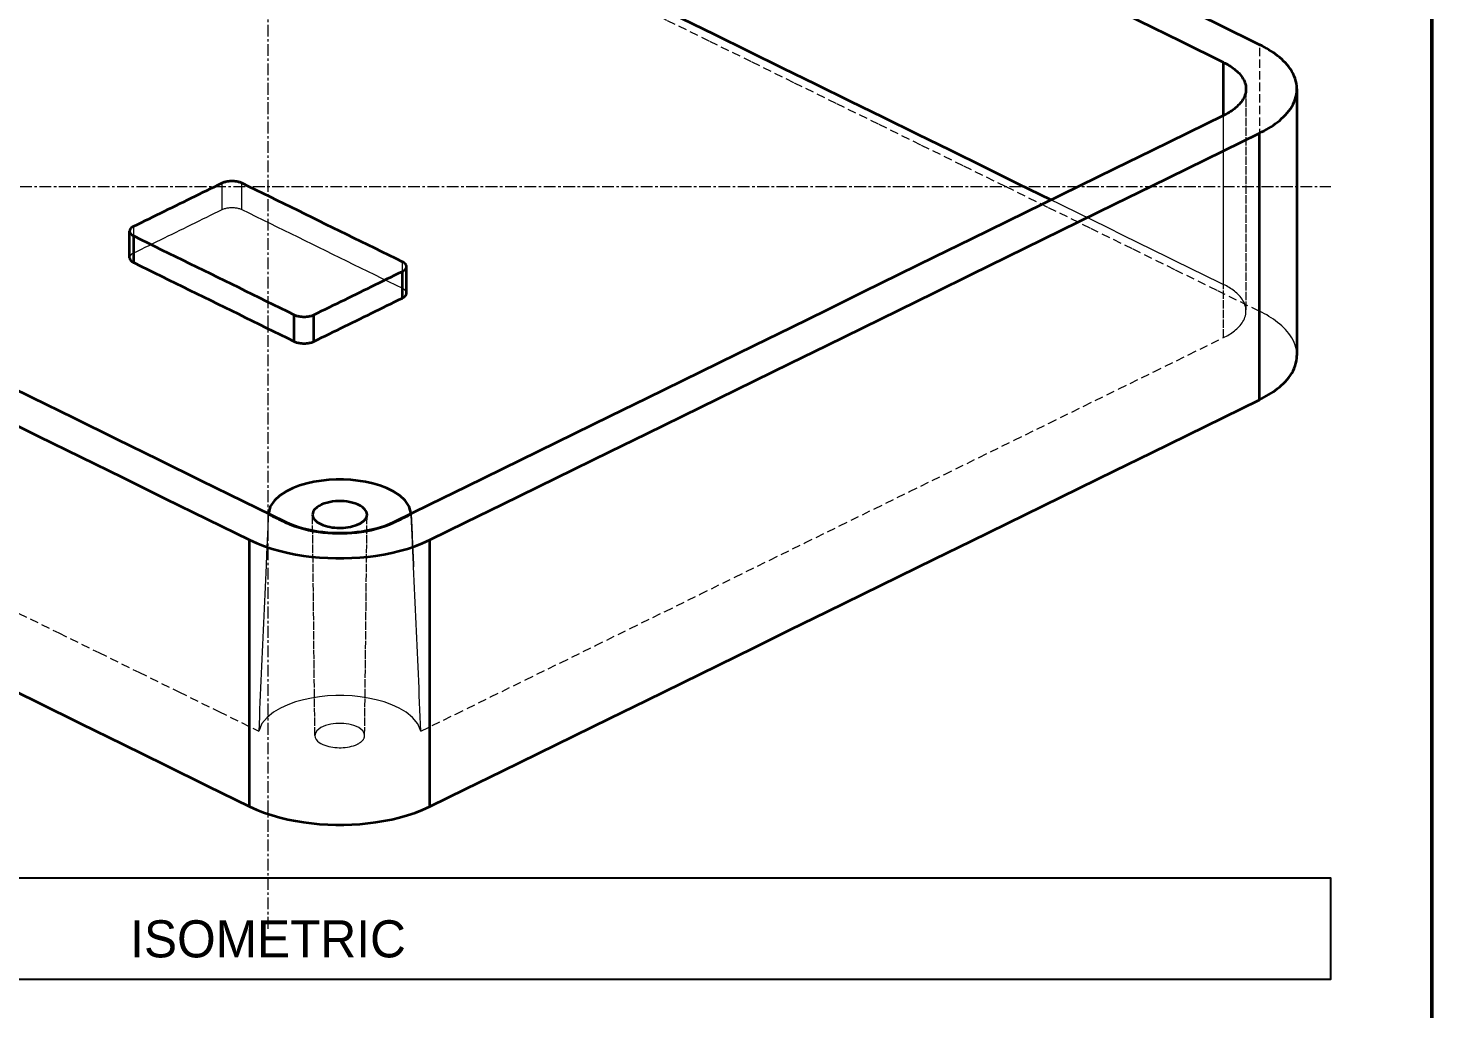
# Model space of a CAD drawing. Header units: millimetres. Extents: x 10 to 410, y 10 to 287.
# Drawn here: x 326.8 to 410, y 89.2 to 147.4 of the extents above; entities that cross this region are included whole.
import ezdxf
from ezdxf.enums import TextEntityAlignment as Align

# ---------------------------------------------------------------- set-up
doc = ezdxf.new("R2010")
doc.units = ezdxf.units.MM
doc.linetypes.add('CENTER', pattern=[1.15, 0.7, -0.15, 0.15, -0.15])
doc.linetypes.add('DASHED', pattern=[0.75, 0.5, -0.25])
for name, color, linetype, lineweight in [('BORDER', 7, 'CONTINUOUS', 50), ('CENTER', 4, 'CENTER', 13), ('HIDDEN', 8, 'DASHED', 18), ('TITLE_BLOCK', 7, 'CONTINUOUS', 25), ('VISIBLE', 7, 'CONTINUOUS', 35)]:
    doc.layers.add(name, color=color, linetype=linetype, lineweight=lineweight)

msp = doc.modelspace()

# ---------------------------------------------------------------- linework, layer by layer
at = {"layer": 'BORDER'}
msp.add_lwpolyline([(10, 10), (410, 10), (410, 287), (10, 287)], close=True, dxfattribs=at)
at = {"layer": 'CENTER'}
for p, q in [((341, 94), (341, 178)), ((278, 138), (404, 138))]:
    msp.add_line(p, q, dxfattribs=at)
at = {"layer": 'HIDDEN'}
for points in [[(342.092, 158.947), (344.601, 157.715), (347.109, 156.483), (349.618, 155.251), (352.126, 154.019), (354.635, 152.787), (357.143, 151.555), (359.652, 150.323), (362.161, 149.091), (364.669, 147.859), (367.178, 146.627), (369.686, 145.395), (372.195, 144.163), (374.703, 142.931), (377.212, 141.699), (379.72, 140.467), (382.229, 139.235), (384.737, 138.003), (387.246, 136.771), (389.754, 135.539), (392.263, 134.307), (394.771, 133.075), (397.28, 131.843), (399.788, 130.611)], [(399.788, 130.611), (399.788, 131.298), (399.788, 131.985), (399.788, 132.672), (399.788, 133.359), (399.788, 134.046), (399.788, 134.734), (399.788, 135.421), (399.788, 136.108), (399.788, 136.795), (399.788, 137.482), (399.788, 138.169), (399.788, 138.857), (399.788, 139.544), (399.788, 140.231), (399.788, 140.918), (399.788, 141.605), (399.788, 142.292), (399.788, 142.98), (399.788, 143.667), (399.788, 144.354), (399.788, 145.041), (399.788, 145.728), (399.788, 146.416)], [(398.977, 143.794), (398.977, 143.221), (398.977, 142.649), (398.977, 142.076), (398.977, 141.503), (398.977, 140.931), (398.977, 140.358), (398.977, 139.785), (398.977, 139.213), (398.977, 138.64), (398.977, 138.067), (398.977, 137.495), (398.977, 136.922), (398.977, 136.35), (398.977, 135.777), (398.977, 135.204), (398.977, 134.632), (398.977, 134.059), (398.977, 133.486), (398.977, 132.914), (398.977, 132.341), (398.977, 131.768), (398.977, 131.196), (398.977, 130.623)], [(397.647, 129.049), (397.647, 129.621), (397.647, 130.194), (397.647, 130.767), (397.647, 131.339), (397.647, 131.912), (397.647, 132.485), (397.647, 133.057), (397.647, 133.63), (397.647, 134.203), (397.647, 134.775), (397.647, 135.348), (397.647, 135.921), (397.647, 136.493), (397.647, 137.066), (397.647, 137.638), (397.647, 138.211), (397.647, 138.784), (397.647, 139.356), (397.647, 139.929), (397.647, 140.502), (397.647, 141.074), (397.647, 141.647), (397.647, 142.22)], [(397.65, 132.196), (397.65, 132.632), (397.65, 133.068), (397.65, 133.504), (397.65, 133.939), (397.65, 134.375), (397.65, 134.811), (397.65, 135.247), (397.65, 135.683), (397.65, 136.119), (397.65, 136.555), (397.65, 136.991), (397.65, 137.426), (397.65, 137.862), (397.65, 138.298), (397.65, 138.734), (397.65, 139.17), (397.65, 139.606), (397.65, 140.042), (397.65, 140.477), (397.65, 140.913), (397.65, 141.349), (397.65, 141.785), (397.65, 142.221)], [(338.278, 136.64), (338.278, 136.709), (338.278, 136.777), (338.278, 136.846), (338.278, 136.915), (338.278, 136.984), (338.278, 137.052), (338.278, 137.121), (338.278, 137.19), (338.278, 137.258), (338.278, 137.327), (338.278, 137.396), (338.278, 137.465), (338.278, 137.533), (338.278, 137.602), (338.278, 137.671), (338.278, 137.739), (338.278, 137.808), (338.278, 137.877), (338.278, 137.946), (338.278, 138.014), (338.278, 138.083), (338.278, 138.152), (338.278, 138.221)], [(339.453, 136.64), (339.453, 136.708), (339.453, 136.777), (339.453, 136.846), (339.453, 136.915), (339.453, 136.983), (339.453, 137.052), (339.453, 137.121), (339.453, 137.19), (339.453, 137.258), (339.453, 137.327), (339.453, 137.396), (339.453, 137.464), (339.453, 137.533), (339.453, 137.602), (339.453, 137.671), (339.453, 137.739), (339.453, 137.808), (339.453, 137.877), (339.453, 137.945), (339.453, 138.014), (339.453, 138.083), (339.453, 138.152), (339.453, 138.22)], [(333.038, 134.071), (333.266, 134.183), (333.494, 134.294), (333.721, 134.406), (333.949, 134.518), (334.177, 134.629), (334.405, 134.741), (334.633, 134.853), (334.86, 134.964), (335.088, 135.076), (335.316, 135.188), (335.544, 135.3), (335.772, 135.411), (335.999, 135.523), (336.227, 135.635), (336.455, 135.746), (336.683, 135.858), (336.911, 135.97), (337.139, 136.081), (337.366, 136.193), (337.594, 136.305), (337.822, 136.417), (338.05, 136.528), (338.278, 136.64)], [(338.278, 136.64), (338.325, 136.662), (338.374, 136.681), (338.424, 136.697), (338.475, 136.712), (338.526, 136.724), (338.578, 136.734), (338.63, 136.743), (338.682, 136.749), (338.734, 136.754), (338.787, 136.758), (338.839, 136.759), (338.892, 136.759), (338.944, 136.758), (338.997, 136.754), (339.049, 136.749), (339.101, 136.743), (339.153, 136.734), (339.205, 136.724), (339.256, 136.712), (339.307, 136.697), (339.356, 136.681), (339.405, 136.662), (339.453, 136.64)], [(339.453, 136.64), (339.867, 136.437), (340.28, 136.234), (340.694, 136.031), (341.107, 135.828), (341.521, 135.625), (341.934, 135.421), (342.347, 135.218), (342.761, 135.015), (343.174, 134.812), (343.588, 134.609), (344.001, 134.406), (344.415, 134.203), (344.828, 134), (345.242, 133.797), (345.655, 133.594), (346.068, 133.391), (346.482, 133.188), (346.895, 132.985), (347.309, 132.782), (347.722, 132.579), (348.136, 132.376), (348.549, 132.173), (348.962, 131.97)], [(387.436, 137.212), (387.88, 136.994), (388.324, 136.776), (388.768, 136.558), (389.212, 136.34), (389.656, 136.122), (390.1, 135.904), (390.544, 135.686), (390.988, 135.468), (391.433, 135.25), (391.877, 135.031), (392.321, 134.813), (392.765, 134.595), (393.209, 134.377), (393.653, 134.159), (394.097, 133.941), (394.541, 133.723), (394.985, 133.505), (395.429, 133.287), (395.873, 133.068), (396.318, 132.85), (396.762, 132.632), (397.206, 132.414), (397.65, 132.196)], [(333.038, 134.071), (333.038, 134.14), (333.038, 134.208), (333.038, 134.277), (333.038, 134.346), (333.038, 134.414), (333.038, 134.483), (333.038, 134.552), (333.038, 134.621), (333.038, 134.689), (333.038, 134.758), (333.038, 134.827), (333.038, 134.895), (333.038, 134.964), (333.038, 135.033), (333.038, 135.102), (333.038, 135.17), (333.038, 135.239), (333.038, 135.308), (333.038, 135.376), (333.038, 135.445), (333.038, 135.514), (333.038, 135.583), (333.038, 135.651)], [(333.038, 134.071), (333.023, 134.063), (333.007, 134.055), (332.992, 134.046), (332.977, 134.038), (332.963, 134.028), (332.948, 134.019), (332.934, 134.009), (332.921, 133.998), (332.907, 133.987), (332.894, 133.976), (332.882, 133.964), (332.87, 133.952), (332.858, 133.939), (332.847, 133.925), (332.837, 133.911), (332.828, 133.897), (332.819, 133.882), (332.812, 133.866), (332.806, 133.85), (332.801, 133.833), (332.797, 133.817), (332.795, 133.799), (332.794, 133.782)], [(348.962, 131.97), (348.962, 132.038), (348.962, 132.107), (348.962, 132.176), (348.962, 132.244), (348.962, 132.313), (348.962, 132.382), (348.962, 132.451), (348.962, 132.519), (348.962, 132.588), (348.962, 132.657), (348.962, 132.725), (348.962, 132.794), (348.962, 132.863), (348.962, 132.932), (348.962, 133), (348.962, 133.069), (348.962, 133.138), (348.962, 133.206), (348.962, 133.275), (348.962, 133.344), (348.962, 133.413), (348.962, 133.481), (348.962, 133.55)], [(285.948, 132.483), (288.318, 131.319), (290.687, 130.155), (293.057, 128.991), (295.426, 127.827), (297.796, 126.664), (300.165, 125.5), (302.535, 124.336), (304.905, 123.172), (307.274, 122.009), (309.644, 120.845), (312.013, 119.681), (314.383, 118.517), (316.753, 117.354), (319.122, 116.19), (321.492, 115.026), (323.861, 113.862), (326.231, 112.698), (328.601, 111.535), (330.97, 110.371), (333.34, 109.207), (335.709, 108.043), (338.079, 106.88), (340.448, 105.716)], [(349.206, 131.681), (349.205, 131.698), (349.203, 131.716), (349.199, 131.732), (349.194, 131.749), (349.188, 131.765), (349.181, 131.781), (349.172, 131.796), (349.163, 131.81), (349.153, 131.824), (349.142, 131.838), (349.131, 131.851), (349.119, 131.863), (349.106, 131.875), (349.093, 131.886), (349.08, 131.897), (349.066, 131.908), (349.052, 131.918), (349.038, 131.927), (349.023, 131.936), (349.008, 131.945), (348.993, 131.954), (348.978, 131.962), (348.962, 131.97)], [(398.977, 130.623), (398.973, 130.717), (398.961, 130.81), (398.941, 130.902), (398.914, 130.993), (398.88, 131.08), (398.84, 131.166), (398.794, 131.248), (398.744, 131.327), (398.689, 131.404), (398.63, 131.477), (398.567, 131.547), (398.502, 131.615), (398.433, 131.68), (398.362, 131.742), (398.289, 131.801), (398.214, 131.858), (398.138, 131.913), (398.06, 131.965), (397.98, 132.015), (397.899, 132.063), (397.817, 132.109), (397.734, 132.154), (397.65, 132.196)], [(397.647, 129.049), (397.731, 129.091), (397.815, 129.135), (397.897, 129.182), (397.978, 129.23), (398.058, 129.28), (398.136, 129.332), (398.213, 129.387), (398.288, 129.444), (398.361, 129.503), (398.432, 129.566), (398.5, 129.63), (398.566, 129.698), (398.629, 129.768), (398.688, 129.842), (398.743, 129.918), (398.794, 129.997), (398.84, 130.08), (398.88, 130.165), (398.914, 130.253), (398.941, 130.343), (398.961, 130.435), (398.973, 130.529), (398.977, 130.623)], [(402, 127.989), (401.993, 128.146), (401.973, 128.301), (401.94, 128.455), (401.895, 128.605), (401.839, 128.751), (401.772, 128.893), (401.696, 129.03), (401.612, 129.163), (401.52, 129.29), (401.422, 129.412), (401.317, 129.529), (401.208, 129.642), (401.094, 129.75), (400.976, 129.853), (400.854, 129.952), (400.73, 130.047), (400.602, 130.138), (400.471, 130.225), (400.339, 130.309), (400.204, 130.389), (400.067, 130.466), (399.929, 130.54), (399.788, 130.611)], [(350.059, 105.714), (352.128, 106.728), (354.197, 107.743), (356.266, 108.758), (358.335, 109.772), (360.404, 110.787), (362.473, 111.801), (364.542, 112.816), (366.611, 113.83), (368.68, 114.845), (370.749, 115.86), (372.818, 116.874), (374.887, 117.889), (376.957, 118.903), (379.026, 119.918), (381.095, 120.932), (383.164, 121.947), (385.233, 122.961), (387.302, 123.976), (389.371, 124.991), (391.44, 126.005), (393.509, 127.02), (395.578, 128.034), (397.647, 129.049)], [(341.022, 118.605), (341.016, 118.472), (341.01, 118.339), (341.003, 118.205), (340.997, 118.072), (340.991, 117.939), (340.985, 117.806), (340.979, 117.672), (340.973, 117.539), (340.967, 117.406), (340.961, 117.273), (340.954, 117.139), (340.948, 117.006), (340.942, 116.873), (340.936, 116.74), (340.93, 116.607), (340.924, 116.473), (340.918, 116.34), (340.912, 116.207), (340.906, 116.074), (340.899, 115.94), (340.893, 115.807), (340.887, 115.674), (340.881, 115.541)], [(341.021, 118.54), (341.015, 118.409), (341.009, 118.279), (341.002, 118.148), (340.996, 118.018), (340.99, 117.888), (340.984, 117.757), (340.978, 117.627), (340.972, 117.497), (340.966, 117.366), (340.96, 117.236), (340.954, 117.105), (340.947, 116.975), (340.941, 116.845), (340.935, 116.714), (340.929, 116.584), (340.923, 116.453), (340.917, 116.323), (340.911, 116.193), (340.905, 116.062), (340.899, 115.932), (340.893, 115.802), (340.887, 115.671), (340.881, 115.541)], [(341.022, 118.605), (341.022, 118.602), (341.022, 118.599), (341.021, 118.596), (341.021, 118.594), (341.021, 118.591), (341.021, 118.588), (341.021, 118.585), (341.021, 118.582), (341.021, 118.579), (341.021, 118.577), (341.021, 118.574), (341.021, 118.571), (341.021, 118.568), (341.021, 118.565), (341.021, 118.562), (341.021, 118.559), (341.021, 118.557), (341.021, 118.554), (341.021, 118.551), (341.021, 118.548), (341.021, 118.545), (341.021, 118.542), (341.021, 118.54)], [(341.021, 118.54), (341.066, 118.518), (341.11, 118.496), (341.155, 118.474), (341.199, 118.452), (341.244, 118.43), (341.288, 118.408), (341.333, 118.386), (341.378, 118.364), (341.422, 118.343), (341.467, 118.321), (341.511, 118.299), (341.556, 118.277), (341.6, 118.255), (341.645, 118.233), (341.69, 118.211), (341.734, 118.189), (341.779, 118.167), (341.823, 118.145), (341.868, 118.124), (341.913, 118.102), (341.957, 118.08), (342.002, 118.058), (342.046, 118.036)], [(343.78, 105.451), (343.773, 106.021), (343.767, 106.591), (343.761, 107.16), (343.755, 107.73), (343.748, 108.3), (343.742, 108.87), (343.736, 109.439), (343.73, 110.009), (343.723, 110.579), (343.717, 111.149), (343.711, 111.718), (343.705, 112.288), (343.699, 112.858), (343.692, 113.428), (343.686, 113.998), (343.68, 114.567), (343.674, 115.137), (343.667, 115.707), (343.661, 116.277), (343.655, 116.846), (343.649, 117.416), (343.642, 117.986), (343.636, 118.556)], [(346.727, 105.451), (346.733, 106.021), (346.74, 106.591), (346.746, 107.16), (346.752, 107.73), (346.758, 108.3), (346.764, 108.87), (346.771, 109.439), (346.777, 110.009), (346.783, 110.579), (346.789, 111.149), (346.796, 111.718), (346.802, 112.288), (346.808, 112.858), (346.814, 113.428), (346.821, 113.998), (346.827, 114.567), (346.833, 115.137), (346.839, 115.707), (346.845, 116.277), (346.852, 116.846), (346.858, 117.416), (346.864, 117.986), (346.87, 118.556)], [(348.459, 118.035), (348.504, 118.057), (348.549, 118.078), (348.593, 118.1), (348.638, 118.122), (348.683, 118.144), (348.727, 118.166), (348.772, 118.188), (348.816, 118.21), (348.861, 118.232), (348.906, 118.254), (348.95, 118.275), (348.995, 118.297), (349.039, 118.319), (349.084, 118.341), (349.129, 118.363), (349.173, 118.385), (349.218, 118.407), (349.263, 118.429), (349.307, 118.45), (349.352, 118.472), (349.396, 118.494), (349.441, 118.516), (349.486, 118.538)], [(349.486, 118.538), (349.486, 118.541), (349.486, 118.544), (349.486, 118.546), (349.486, 118.549), (349.486, 118.552), (349.486, 118.555), (349.486, 118.558), (349.486, 118.561), (349.486, 118.564), (349.486, 118.566), (349.486, 118.569), (349.486, 118.572), (349.486, 118.575), (349.486, 118.578), (349.486, 118.581), (349.486, 118.583), (349.485, 118.586), (349.485, 118.589), (349.485, 118.592), (349.485, 118.595), (349.485, 118.598), (349.485, 118.601), (349.485, 118.603)], [(349.485, 118.603), (349.491, 118.467), (349.497, 118.33), (349.504, 118.194), (349.51, 118.057), (349.516, 117.92), (349.523, 117.784), (349.529, 117.647), (349.535, 117.51), (349.541, 117.374), (349.548, 117.237), (349.554, 117.101), (349.56, 116.964), (349.566, 116.827), (349.573, 116.691), (349.579, 116.554), (349.585, 116.418), (349.592, 116.281), (349.598, 116.144), (349.604, 116.008), (349.61, 115.871), (349.617, 115.734), (349.623, 115.598), (349.629, 115.461)], [(349.629, 115.461), (349.623, 115.595), (349.617, 115.729), (349.611, 115.863), (349.605, 115.996), (349.598, 116.13), (349.592, 116.264), (349.586, 116.398), (349.58, 116.531), (349.574, 116.665), (349.567, 116.799), (349.561, 116.933), (349.555, 117.066), (349.549, 117.2), (349.542, 117.334), (349.536, 117.468), (349.53, 117.602), (349.524, 117.735), (349.517, 117.869), (349.511, 118.003), (349.505, 118.137), (349.498, 118.27), (349.492, 118.404), (349.486, 118.538)], [(342.046, 118.036), (342.046, 118.039), (342.046, 118.042), (342.046, 118.045), (342.046, 118.047), (342.046, 118.05), (342.046, 118.053), (342.046, 118.056), (342.046, 118.059), (342.046, 118.062), (342.046, 118.065), (342.046, 118.067), (342.046, 118.07), (342.046, 118.073), (342.046, 118.076), (342.046, 118.079), (342.046, 118.082), (342.046, 118.085), (342.046, 118.088), (342.046, 118.09), (342.046, 118.093), (342.046, 118.096), (342.046, 118.099), (342.046, 118.102)], [(348.459, 118.035), (348.198, 117.916), (347.931, 117.813), (347.659, 117.722), (347.383, 117.644), (347.104, 117.577), (346.822, 117.521), (346.539, 117.475), (346.255, 117.438), (345.969, 117.411), (345.683, 117.394), (345.396, 117.385), (345.109, 117.385), (344.823, 117.394), (344.536, 117.412), (344.251, 117.439), (343.966, 117.475), (343.683, 117.521), (343.402, 117.578), (343.123, 117.645), (342.847, 117.723), (342.575, 117.814), (342.307, 117.917), (342.046, 118.036)], [(348.459, 118.035), (348.459, 118.038), (348.459, 118.04), (348.459, 118.043), (348.459, 118.046), (348.459, 118.049), (348.459, 118.052), (348.459, 118.055), (348.459, 118.058), (348.459, 118.061), (348.459, 118.063), (348.459, 118.066), (348.459, 118.069), (348.459, 118.072), (348.459, 118.075), (348.459, 118.078), (348.459, 118.081), (348.459, 118.083), (348.459, 118.086), (348.459, 118.089), (348.459, 118.092), (348.459, 118.095), (348.459, 118.098), (348.459, 118.101)], [(340.881, 115.541), (340.862, 115.114), (340.842, 114.686), (340.823, 114.259), (340.803, 113.832), (340.784, 113.405), (340.765, 112.978), (340.746, 112.551), (340.727, 112.124), (340.708, 111.696), (340.689, 111.269), (340.67, 110.842), (340.651, 110.415), (340.632, 109.988), (340.614, 109.561), (340.595, 109.133), (340.577, 108.706), (340.558, 108.279), (340.54, 107.852), (340.521, 107.425), (340.503, 106.997), (340.485, 106.57), (340.467, 106.143), (340.448, 105.716)], [(350.059, 105.714), (350.041, 106.138), (350.022, 106.562), (350.004, 106.985), (349.986, 107.409), (349.968, 107.833), (349.95, 108.257), (349.931, 108.681), (349.913, 109.104), (349.894, 109.528), (349.876, 109.952), (349.857, 110.376), (349.839, 110.8), (349.82, 111.223), (349.801, 111.647), (349.782, 112.071), (349.763, 112.495), (349.745, 112.919), (349.725, 113.342), (349.706, 113.766), (349.687, 114.19), (349.668, 114.614), (349.649, 115.037), (349.629, 115.461)], [(350.059, 105.714), (349.871, 106.157), (349.563, 106.529), (349.188, 106.833), (348.773, 107.081), (348.333, 107.283), (347.878, 107.447), (347.412, 107.578), (346.939, 107.678), (346.461, 107.752), (345.979, 107.8), (345.496, 107.824), (345.012, 107.824), (344.529, 107.8), (344.048, 107.752), (343.57, 107.679), (343.096, 107.578), (342.631, 107.448), (342.175, 107.284), (341.736, 107.082), (341.321, 106.834), (340.945, 106.531), (340.637, 106.159), (340.448, 105.716)], [(346.727, 105.451), (346.696, 105.602), (346.614, 105.732), (346.502, 105.839), (346.374, 105.925), (346.236, 105.994), (346.091, 106.05), (345.943, 106.094), (345.792, 106.128), (345.639, 106.153), (345.485, 106.169), (345.331, 106.177), (345.176, 106.177), (345.021, 106.169), (344.867, 106.153), (344.715, 106.128), (344.564, 106.094), (344.415, 106.05), (344.271, 105.994), (344.133, 105.925), (344.004, 105.839), (343.892, 105.732), (343.81, 105.602), (343.78, 105.451)], [(343.78, 105.451), (343.802, 105.33), (343.859, 105.221), (343.939, 105.127), (344.034, 105.048), (344.139, 104.982), (344.249, 104.926), (344.363, 104.879), (344.48, 104.839), (344.6, 104.807), (344.72, 104.781), (344.842, 104.76), (344.965, 104.746), (345.089, 104.736), (345.212, 104.732), (345.336, 104.733), (345.459, 104.739), (345.582, 104.75), (345.705, 104.766), (345.827, 104.789), (345.947, 104.817), (346.066, 104.851), (346.182, 104.893), (346.295, 104.943)], [(346.295, 104.943), (346.322, 104.957), (346.349, 104.971), (346.376, 104.986), (346.402, 105.002), (346.428, 105.018), (346.453, 105.035), (346.478, 105.053), (346.502, 105.071), (346.526, 105.09), (346.549, 105.11), (346.571, 105.131), (346.592, 105.153), (346.613, 105.175), (346.632, 105.199), (346.65, 105.224), (346.666, 105.249), (346.681, 105.276), (346.694, 105.303), (346.706, 105.332), (346.715, 105.361), (346.721, 105.39), (346.725, 105.421), (346.727, 105.451)]]:
    msp.add_lwpolyline(points, dxfattribs=at)
at = {"layer": 'TITLE_BLOCK'}
msp.add_lwpolyline([(278, 91), (404, 91), (404, 97), (278, 97)], close=True, dxfattribs=at)
at = {"layer": 'VISIBLE'}
for points in [[(342.092, 174.752), (344.601, 173.52), (347.109, 172.288), (349.618, 171.056), (352.126, 169.824), (354.635, 168.592), (357.143, 167.36), (359.652, 166.128), (362.161, 164.896), (364.669, 163.664), (367.178, 162.432), (369.686, 161.2), (372.195, 159.968), (374.703, 158.736), (377.212, 157.504), (379.72, 156.272), (382.229, 155.04), (384.737, 153.808), (387.246, 152.576), (389.754, 151.344), (392.263, 150.112), (394.771, 148.88), (397.28, 147.648), (399.788, 146.416)], [(397.65, 145.367), (395.141, 146.599), (392.633, 147.831), (390.124, 149.063), (387.616, 150.295), (385.107, 151.527), (382.599, 152.759), (380.09, 153.991), (377.582, 155.223), (375.073, 156.455), (372.565, 157.687), (370.056, 158.919), (367.548, 160.151), (365.039, 161.383), (362.53, 162.615), (360.022, 163.847), (357.513, 165.079), (355.005, 166.311), (352.496, 167.543), (349.988, 168.775), (347.479, 170.007), (344.971, 171.239), (342.462, 172.471), (339.954, 173.703)], [(341.552, 159.748), (343.547, 158.768), (345.541, 157.788), (347.536, 156.808), (349.531, 155.828), (351.526, 154.849), (353.521, 153.869), (355.516, 152.889), (357.511, 151.909), (359.506, 150.929), (361.501, 149.95), (363.496, 148.97), (365.491, 147.99), (367.486, 147.01), (369.481, 146.031), (371.476, 145.051), (373.471, 144.071), (375.466, 143.091), (377.461, 142.111), (379.456, 141.132), (381.451, 140.152), (383.446, 139.172), (385.441, 138.192), (387.436, 137.212)], [(342.046, 118.102), (339.538, 119.334), (337.029, 120.566), (334.521, 121.798), (332.012, 123.03), (329.504, 124.262), (326.995, 125.494), (324.487, 126.726), (321.978, 127.958), (319.47, 129.19), (316.961, 130.422), (314.452, 131.654), (311.944, 132.886), (309.435, 134.118), (306.927, 135.35), (304.418, 136.582), (301.91, 137.814), (299.401, 139.046), (296.893, 140.278), (294.384, 141.51), (291.876, 142.742), (289.367, 143.974), (286.859, 145.206), (284.35, 146.438)], [(402, 143.794), (401.993, 143.951), (401.973, 144.106), (401.94, 144.259), (401.895, 144.41), (401.839, 144.556), (401.772, 144.698), (401.696, 144.835), (401.612, 144.968), (401.52, 145.095), (401.422, 145.217), (401.317, 145.334), (401.208, 145.447), (401.094, 145.555), (400.976, 145.658), (400.854, 145.757), (400.73, 145.852), (400.602, 145.943), (400.471, 146.03), (400.339, 146.114), (400.204, 146.194), (400.067, 146.271), (399.929, 146.345), (399.788, 146.416)], [(282.212, 145.389), (284.72, 144.157), (287.229, 142.925), (289.737, 141.693), (292.246, 140.461), (294.754, 139.229), (297.263, 137.997), (299.771, 136.765), (302.28, 135.533), (304.788, 134.301), (307.297, 133.069), (309.805, 131.837), (312.314, 130.605), (314.822, 129.373), (317.331, 128.141), (319.839, 126.909), (322.348, 125.677), (324.857, 124.445), (327.365, 123.213), (329.874, 121.981), (332.382, 120.749), (334.891, 119.517), (337.399, 118.285), (339.908, 117.053)], [(397.65, 145.367), (397.734, 145.324), (397.817, 145.28), (397.899, 145.234), (397.98, 145.186), (398.06, 145.136), (398.138, 145.083), (398.214, 145.029), (398.289, 144.972), (398.362, 144.912), (398.433, 144.85), (398.502, 144.786), (398.567, 144.718), (398.63, 144.648), (398.689, 144.574), (398.744, 144.498), (398.794, 144.419), (398.84, 144.336), (398.88, 144.251), (398.914, 144.163), (398.941, 144.073), (398.961, 143.981), (398.973, 143.888), (398.977, 143.794)], [(397.65, 142.221), (397.65, 142.358), (397.65, 142.494), (397.65, 142.631), (397.65, 142.768), (397.65, 142.905), (397.65, 143.042), (397.65, 143.178), (397.65, 143.315), (397.65, 143.452), (397.65, 143.589), (397.65, 143.725), (397.65, 143.862), (397.65, 143.999), (397.65, 144.136), (397.65, 144.273), (397.65, 144.409), (397.65, 144.546), (397.65, 144.683), (397.65, 144.82), (397.65, 144.957), (397.65, 145.093), (397.65, 145.23), (397.65, 145.367)], [(398.977, 143.794), (398.973, 143.7), (398.961, 143.606), (398.941, 143.514), (398.914, 143.424), (398.88, 143.336), (398.84, 143.251), (398.794, 143.168), (398.743, 143.089), (398.688, 143.012), (398.629, 142.939), (398.566, 142.869), (398.5, 142.801), (398.432, 142.736), (398.361, 142.674), (398.288, 142.615), (398.213, 142.558), (398.136, 142.503), (398.058, 142.451), (397.978, 142.401), (397.897, 142.352), (397.815, 142.306), (397.731, 142.262), (397.647, 142.22)], [(399.784, 141.17), (399.924, 141.241), (400.063, 141.315), (400.2, 141.391), (400.335, 141.472), (400.468, 141.555), (400.599, 141.643), (400.727, 141.734), (400.852, 141.829), (400.974, 141.928), (401.092, 142.031), (401.206, 142.139), (401.316, 142.252), (401.42, 142.369), (401.519, 142.491), (401.611, 142.619), (401.695, 142.751), (401.771, 142.889), (401.838, 143.031), (401.895, 143.177), (401.94, 143.328), (401.973, 143.481), (401.993, 143.637), (402, 143.794)], [(402, 143.794), (402, 143.107), (402, 142.42), (402, 141.732), (402, 141.045), (402, 140.358), (402, 139.671), (402, 138.984), (402, 138.296), (402, 137.609), (402, 136.922), (402, 136.235), (402, 135.548), (402, 134.861), (402, 134.173), (402, 133.486), (402, 132.799), (402, 132.112), (402, 131.425), (402, 130.738), (402, 130.05), (402, 129.363), (402, 128.676), (402, 127.989)], [(397.647, 142.22), (395.509, 141.171), (393.37, 140.122), (391.231, 139.074), (389.093, 138.025), (386.954, 136.976), (384.816, 135.928), (382.677, 134.879), (380.538, 133.83), (378.4, 132.782), (376.261, 131.733), (374.123, 130.684), (371.984, 129.636), (369.845, 128.587), (367.707, 127.538), (365.568, 126.49), (363.43, 125.441), (361.291, 124.393), (359.152, 123.344), (357.014, 122.295), (354.875, 121.247), (352.737, 120.198), (350.598, 119.149), (348.459, 118.101)], [(350.596, 117.051), (352.735, 118.1), (354.874, 119.148), (357.012, 120.197), (359.151, 121.246), (361.289, 122.294), (363.428, 123.343), (365.567, 124.392), (367.705, 125.44), (369.844, 126.489), (371.982, 127.538), (374.121, 128.586), (376.26, 129.635), (378.398, 130.684), (380.537, 131.732), (382.675, 132.781), (384.814, 133.83), (386.953, 134.878), (389.091, 135.927), (391.23, 136.976), (393.368, 138.024), (395.507, 139.073), (397.646, 140.121), (399.784, 141.17)], [(399.784, 125.365), (399.784, 126.052), (399.784, 126.74), (399.784, 127.427), (399.784, 128.114), (399.784, 128.801), (399.784, 129.488), (399.784, 130.175), (399.784, 130.863), (399.784, 131.55), (399.784, 132.237), (399.784, 132.924), (399.784, 133.611), (399.784, 134.298), (399.784, 134.986), (399.784, 135.673), (399.784, 136.36), (399.784, 137.047), (399.784, 137.734), (399.784, 138.421), (399.784, 139.109), (399.784, 139.796), (399.784, 140.483), (399.784, 141.17)], [(333.038, 135.651), (333.266, 135.763), (333.494, 135.875), (333.721, 135.986), (333.949, 136.098), (334.177, 136.21), (334.405, 136.322), (334.633, 136.433), (334.86, 136.545), (335.088, 136.657), (335.316, 136.768), (335.544, 136.88), (335.772, 136.992), (335.999, 137.103), (336.227, 137.215), (336.455, 137.327), (336.683, 137.439), (336.911, 137.55), (337.139, 137.662), (337.366, 137.774), (337.594, 137.885), (337.822, 137.997), (338.05, 138.109), (338.278, 138.221)], [(338.278, 138.221), (338.325, 138.242), (338.374, 138.261), (338.424, 138.278), (338.475, 138.292), (338.526, 138.304), (338.578, 138.315), (338.63, 138.323), (338.682, 138.33), (338.734, 138.335), (338.787, 138.338), (338.839, 138.34), (338.892, 138.34), (338.944, 138.338), (338.997, 138.335), (339.049, 138.33), (339.101, 138.323), (339.153, 138.315), (339.205, 138.304), (339.256, 138.292), (339.307, 138.278), (339.356, 138.261), (339.405, 138.242), (339.453, 138.22)], [(339.453, 138.22), (339.867, 138.017), (340.28, 137.814), (340.694, 137.611), (341.107, 137.408), (341.521, 137.205), (341.934, 137.002), (342.347, 136.799), (342.761, 136.596), (343.174, 136.393), (343.588, 136.19), (344.001, 135.987), (344.415, 135.784), (344.828, 135.581), (345.242, 135.378), (345.655, 135.174), (346.068, 134.971), (346.482, 134.768), (346.895, 134.565), (347.309, 134.362), (347.722, 134.159), (348.136, 133.956), (348.549, 133.753), (348.962, 133.55)], [(333.038, 135.651), (333.023, 135.644), (333.007, 135.635), (332.992, 135.627), (332.977, 135.618), (332.963, 135.609), (332.948, 135.599), (332.934, 135.589), (332.921, 135.579), (332.907, 135.568), (332.894, 135.557), (332.882, 135.545), (332.87, 135.532), (332.858, 135.519), (332.847, 135.506), (332.837, 135.492), (332.828, 135.477), (332.819, 135.462), (332.812, 135.447), (332.806, 135.431), (332.801, 135.414), (332.797, 135.397), (332.795, 135.38), (332.794, 135.363)], [(332.794, 135.363), (332.795, 135.345), (332.797, 135.328), (332.801, 135.311), (332.806, 135.295), (332.812, 135.279), (332.819, 135.263), (332.828, 135.248), (332.837, 135.234), (332.847, 135.22), (332.858, 135.206), (332.869, 135.193), (332.881, 135.181), (332.894, 135.169), (332.907, 135.158), (332.92, 135.147), (332.934, 135.136), (332.948, 135.126), (332.962, 135.117), (332.977, 135.107), (332.992, 135.099), (333.007, 135.09), (333.022, 135.082), (333.038, 135.074)], [(332.794, 133.782), (332.794, 133.851), (332.794, 133.92), (332.794, 133.988), (332.794, 134.057), (332.794, 134.126), (332.794, 134.194), (332.794, 134.263), (332.794, 134.332), (332.794, 134.401), (332.794, 134.469), (332.794, 134.538), (332.794, 134.607), (332.794, 134.676), (332.794, 134.744), (332.794, 134.813), (332.794, 134.882), (332.794, 134.95), (332.794, 135.019), (332.794, 135.088), (332.794, 135.157), (332.794, 135.225), (332.794, 135.294), (332.794, 135.363)], [(333.038, 135.074), (333.451, 134.871), (333.864, 134.668), (334.278, 134.465), (334.691, 134.262), (335.105, 134.059), (335.518, 133.856), (335.932, 133.653), (336.345, 133.45), (336.758, 133.247), (337.172, 133.044), (337.585, 132.841), (337.999, 132.638), (338.412, 132.435), (338.826, 132.232), (339.239, 132.029), (339.653, 131.825), (340.066, 131.622), (340.479, 131.419), (340.893, 131.216), (341.306, 131.013), (341.72, 130.81), (342.133, 130.607), (342.547, 130.404)], [(333.038, 133.494), (333.038, 133.563), (333.038, 133.631), (333.038, 133.7), (333.038, 133.769), (333.038, 133.837), (333.038, 133.906), (333.038, 133.975), (333.038, 134.044), (333.038, 134.112), (333.038, 134.181), (333.038, 134.25), (333.038, 134.318), (333.038, 134.387), (333.038, 134.456), (333.038, 134.525), (333.038, 134.593), (333.038, 134.662), (333.038, 134.731), (333.038, 134.799), (333.038, 134.868), (333.038, 134.937), (333.038, 135.006), (333.038, 135.074)], [(332.794, 133.782), (332.795, 133.765), (332.797, 133.748), (332.801, 133.731), (332.806, 133.714), (332.812, 133.698), (332.819, 133.683), (332.828, 133.668), (332.837, 133.653), (332.847, 133.639), (332.858, 133.626), (332.869, 133.613), (332.881, 133.6), (332.894, 133.589), (332.907, 133.577), (332.92, 133.566), (332.934, 133.556), (332.948, 133.546), (332.962, 133.536), (332.977, 133.527), (332.992, 133.518), (333.007, 133.51), (333.022, 133.502), (333.038, 133.494)], [(333.038, 133.494), (333.451, 133.291), (333.864, 133.088), (334.278, 132.885), (334.691, 132.682), (335.105, 132.479), (335.518, 132.275), (335.932, 132.072), (336.345, 131.869), (336.758, 131.666), (337.172, 131.463), (337.585, 131.26), (337.999, 131.057), (338.412, 130.854), (338.826, 130.651), (339.239, 130.448), (339.653, 130.245), (340.066, 130.042), (340.479, 129.839), (340.893, 129.636), (341.306, 129.433), (341.72, 129.23), (342.133, 129.027), (342.547, 128.824)], [(349.206, 133.262), (349.205, 133.279), (349.203, 133.296), (349.199, 133.313), (349.194, 133.329), (349.188, 133.346), (349.181, 133.361), (349.172, 133.376), (349.163, 133.391), (349.153, 133.405), (349.142, 133.418), (349.131, 133.431), (349.119, 133.443), (349.106, 133.455), (349.093, 133.467), (349.08, 133.478), (349.066, 133.488), (349.052, 133.498), (349.038, 133.508), (349.023, 133.517), (349.008, 133.526), (348.993, 133.534), (348.978, 133.542), (348.962, 133.55)], [(348.962, 132.973), (348.977, 132.981), (348.993, 132.989), (349.008, 132.997), (349.023, 133.006), (349.037, 133.015), (349.052, 133.025), (349.066, 133.035), (349.079, 133.045), (349.093, 133.056), (349.106, 133.068), (349.118, 133.08), (349.13, 133.092), (349.142, 133.105), (349.153, 133.118), (349.163, 133.132), (349.172, 133.147), (349.181, 133.162), (349.188, 133.178), (349.194, 133.194), (349.199, 133.21), (349.203, 133.227), (349.205, 133.244), (349.206, 133.262)], [(349.206, 131.681), (349.206, 131.75), (349.206, 131.819), (349.206, 131.887), (349.206, 131.956), (349.206, 132.025), (349.206, 132.093), (349.206, 132.162), (349.206, 132.231), (349.206, 132.3), (349.206, 132.368), (349.206, 132.437), (349.206, 132.506), (349.206, 132.574), (349.206, 132.643), (349.206, 132.712), (349.206, 132.781), (349.206, 132.849), (349.206, 132.918), (349.206, 132.987), (349.206, 133.056), (349.206, 133.124), (349.206, 133.193), (349.206, 133.262)], [(343.722, 130.404), (343.95, 130.516), (344.178, 130.627), (344.406, 130.739), (344.634, 130.851), (344.861, 130.962), (345.089, 131.074), (345.317, 131.186), (345.545, 131.297), (345.773, 131.409), (346.001, 131.521), (346.228, 131.633), (346.456, 131.744), (346.684, 131.856), (346.912, 131.968), (347.14, 132.079), (347.367, 132.191), (347.595, 132.303), (347.823, 132.415), (348.051, 132.526), (348.279, 132.638), (348.506, 132.75), (348.734, 132.861), (348.962, 132.973)], [(348.962, 131.393), (348.962, 131.461), (348.962, 131.53), (348.962, 131.599), (348.962, 131.667), (348.962, 131.736), (348.962, 131.805), (348.962, 131.874), (348.962, 131.942), (348.962, 132.011), (348.962, 132.08), (348.962, 132.148), (348.962, 132.217), (348.962, 132.286), (348.962, 132.355), (348.962, 132.423), (348.962, 132.492), (348.962, 132.561), (348.962, 132.629), (348.962, 132.698), (348.962, 132.767), (348.962, 132.836), (348.962, 132.904), (348.962, 132.973)], [(348.962, 131.393), (348.977, 131.4), (348.993, 131.408), (349.008, 131.417), (349.023, 131.426), (349.037, 131.435), (349.052, 131.445), (349.066, 131.455), (349.079, 131.465), (349.093, 131.476), (349.106, 131.487), (349.118, 131.499), (349.13, 131.512), (349.142, 131.524), (349.153, 131.538), (349.163, 131.552), (349.172, 131.566), (349.181, 131.582), (349.188, 131.597), (349.194, 131.613), (349.199, 131.63), (349.203, 131.647), (349.205, 131.664), (349.206, 131.681)], [(343.722, 128.823), (343.95, 128.935), (344.178, 129.047), (344.406, 129.158), (344.634, 129.27), (344.861, 129.382), (345.089, 129.494), (345.317, 129.605), (345.545, 129.717), (345.773, 129.829), (346.001, 129.94), (346.228, 130.052), (346.456, 130.164), (346.684, 130.276), (346.912, 130.387), (347.14, 130.499), (347.367, 130.611), (347.595, 130.722), (347.823, 130.834), (348.051, 130.946), (348.279, 131.057), (348.506, 131.169), (348.734, 131.281), (348.962, 131.393)], [(342.547, 130.404), (342.595, 130.382), (342.644, 130.363), (342.693, 130.347), (342.744, 130.332), (342.795, 130.32), (342.847, 130.31), (342.899, 130.301), (342.951, 130.295), (343.003, 130.29), (343.056, 130.286), (343.108, 130.285), (343.161, 130.285), (343.213, 130.286), (343.266, 130.29), (343.318, 130.295), (343.37, 130.301), (343.422, 130.31), (343.474, 130.32), (343.525, 130.332), (343.576, 130.347), (343.626, 130.363), (343.675, 130.382), (343.722, 130.404)], [(342.547, 128.824), (342.547, 128.892), (342.547, 128.961), (342.547, 129.03), (342.547, 129.098), (342.547, 129.167), (342.547, 129.236), (342.547, 129.305), (342.547, 129.373), (342.547, 129.442), (342.547, 129.511), (342.547, 129.579), (342.547, 129.648), (342.547, 129.717), (342.547, 129.786), (342.547, 129.854), (342.547, 129.923), (342.547, 129.992), (342.547, 130.06), (342.547, 130.129), (342.547, 130.198), (342.547, 130.267), (342.547, 130.335), (342.547, 130.404)], [(343.722, 128.823), (343.722, 128.892), (343.722, 128.961), (343.722, 129.03), (343.722, 129.098), (343.722, 129.167), (343.722, 129.236), (343.722, 129.304), (343.722, 129.373), (343.722, 129.442), (343.722, 129.511), (343.722, 129.579), (343.722, 129.648), (343.722, 129.717), (343.722, 129.785), (343.722, 129.854), (343.722, 129.923), (343.722, 129.992), (343.722, 130.06), (343.722, 130.129), (343.722, 130.198), (343.722, 130.266), (343.722, 130.335), (343.722, 130.404)], [(282.212, 129.584), (284.72, 128.352), (287.229, 127.12), (289.737, 125.888), (292.246, 124.656), (294.754, 123.424), (297.263, 122.192), (299.771, 120.96), (302.28, 119.728), (304.788, 118.496), (307.297, 117.264), (309.805, 116.032), (312.314, 114.8), (314.822, 113.568), (317.331, 112.336), (319.839, 111.104), (322.348, 109.872), (324.857, 108.64), (327.365, 107.408), (329.874, 106.176), (332.382, 104.944), (334.891, 103.712), (337.399, 102.48), (339.908, 101.248)], [(342.547, 128.824), (342.595, 128.802), (342.644, 128.783), (342.693, 128.766), (342.744, 128.752), (342.795, 128.74), (342.847, 128.729), (342.899, 128.721), (342.951, 128.714), (343.003, 128.709), (343.056, 128.706), (343.108, 128.704), (343.161, 128.704), (343.213, 128.706), (343.266, 128.709), (343.318, 128.714), (343.37, 128.721), (343.422, 128.729), (343.474, 128.739), (343.525, 128.752), (343.576, 128.766), (343.626, 128.783), (343.675, 128.802), (343.722, 128.823)], [(399.784, 125.365), (399.924, 125.436), (400.063, 125.51), (400.2, 125.586), (400.335, 125.667), (400.468, 125.75), (400.599, 125.838), (400.727, 125.929), (400.852, 126.024), (400.974, 126.123), (401.092, 126.226), (401.206, 126.334), (401.316, 126.447), (401.42, 126.564), (401.519, 126.687), (401.611, 126.814), (401.695, 126.946), (401.771, 127.084), (401.838, 127.226), (401.895, 127.372), (401.94, 127.523), (401.973, 127.676), (401.993, 127.832), (402, 127.989)], [(350.596, 101.246), (352.735, 102.295), (354.874, 103.343), (357.012, 104.392), (359.151, 105.441), (361.289, 106.489), (363.428, 107.538), (365.567, 108.587), (367.705, 109.635), (369.844, 110.684), (371.982, 111.733), (374.121, 112.781), (376.26, 113.83), (378.398, 114.879), (380.537, 115.927), (382.675, 116.976), (384.814, 118.025), (386.953, 119.073), (389.091, 120.122), (391.23, 121.171), (393.368, 122.219), (395.507, 123.268), (397.646, 124.317), (399.784, 125.365)], [(349.485, 118.607), (349.376, 119.03), (349.131, 119.393), (348.807, 119.688), (348.439, 119.928), (348.044, 120.121), (347.634, 120.277), (347.212, 120.401), (346.783, 120.497), (346.349, 120.566), (345.912, 120.612), (345.473, 120.634), (345.034, 120.634), (344.595, 120.612), (344.158, 120.566), (343.724, 120.497), (343.295, 120.401), (342.873, 120.277), (342.462, 120.121), (342.068, 119.928), (341.7, 119.688), (341.376, 119.393), (341.13, 119.03), (341.022, 118.607)], [(346.87, 118.556), (346.837, 118.721), (346.747, 118.864), (346.624, 118.981), (346.483, 119.075), (346.331, 119.152), (346.173, 119.213), (346.01, 119.261), (345.844, 119.299), (345.677, 119.326), (345.508, 119.344), (345.338, 119.352), (345.168, 119.352), (344.999, 119.344), (344.83, 119.326), (344.662, 119.299), (344.497, 119.261), (344.334, 119.213), (344.176, 119.152), (344.024, 119.075), (343.883, 118.981), (343.76, 118.864), (343.67, 118.721), (343.636, 118.556)], [(341.022, 118.607), (341.022, 118.607), (341.022, 118.607), (341.022, 118.606), (341.022, 118.606), (341.022, 118.606), (341.022, 118.606), (341.022, 118.606), (341.022, 118.606), (341.022, 118.606), (341.022, 118.606), (341.022, 118.606), (341.022, 118.606), (341.022, 118.606), (341.022, 118.606), (341.022, 118.606), (341.022, 118.606), (341.022, 118.605), (341.022, 118.605), (341.022, 118.605), (341.022, 118.605), (341.022, 118.605), (341.022, 118.605), (341.022, 118.605)], [(341.022, 118.607), (341.022, 118.607), (341.022, 118.607), (341.022, 118.606), (341.022, 118.606), (341.022, 118.606), (341.022, 118.606), (341.022, 118.606), (341.022, 118.606), (341.022, 118.606), (341.022, 118.606), (341.022, 118.606), (341.022, 118.606), (341.022, 118.606), (341.022, 118.606), (341.022, 118.606), (341.022, 118.606), (341.022, 118.605), (341.022, 118.605), (341.022, 118.605), (341.022, 118.605), (341.022, 118.605), (341.022, 118.605), (341.022, 118.605)], [(343.636, 118.556), (343.661, 118.423), (343.723, 118.303), (343.812, 118.2), (343.916, 118.114), (344.03, 118.041), (344.151, 117.979), (344.277, 117.927), (344.405, 117.884), (344.536, 117.849), (344.669, 117.82), (344.803, 117.798), (344.937, 117.782), (345.072, 117.771), (345.208, 117.767), (345.344, 117.768), (345.479, 117.774), (345.614, 117.786), (345.749, 117.805), (345.882, 117.829), (346.014, 117.86), (346.145, 117.898), (346.272, 117.944), (346.396, 117.999)], [(346.396, 117.999), (346.426, 118.014), (346.456, 118.029), (346.485, 118.046), (346.514, 118.063), (346.542, 118.08), (346.57, 118.099), (346.597, 118.118), (346.624, 118.139), (346.65, 118.16), (346.675, 118.182), (346.699, 118.204), (346.722, 118.228), (346.745, 118.253), (346.766, 118.279), (346.786, 118.306), (346.804, 118.334), (346.82, 118.363), (346.834, 118.394), (346.847, 118.425), (346.857, 118.457), (346.864, 118.489), (346.869, 118.522), (346.87, 118.556)], [(349.485, 118.603), (349.485, 118.604), (349.485, 118.604), (349.485, 118.604), (349.485, 118.604), (349.485, 118.604), (349.485, 118.604), (349.485, 118.604), (349.485, 118.605), (349.485, 118.605), (349.485, 118.605), (349.485, 118.605), (349.485, 118.605), (349.485, 118.605), (349.485, 118.605), (349.485, 118.606), (349.485, 118.606), (349.485, 118.606), (349.485, 118.606), (349.485, 118.606), (349.485, 118.606), (349.485, 118.606), (349.485, 118.607), (349.485, 118.607)], [(349.485, 118.607), (349.485, 118.607), (349.485, 118.606), (349.485, 118.606), (349.485, 118.606), (349.485, 118.606), (349.485, 118.606), (349.485, 118.606), (349.485, 118.606), (349.485, 118.605), (349.485, 118.605), (349.485, 118.605), (349.485, 118.605), (349.485, 118.605), (349.485, 118.605), (349.485, 118.605), (349.485, 118.604), (349.485, 118.604), (349.485, 118.604), (349.485, 118.604), (349.485, 118.604), (349.485, 118.604), (349.485, 118.604), (349.485, 118.603)], [(348.459, 118.101), (348.198, 117.982), (347.931, 117.878), (347.659, 117.788), (347.383, 117.71), (347.104, 117.643), (346.822, 117.587), (346.539, 117.541), (346.255, 117.504), (345.969, 117.477), (345.683, 117.459), (345.396, 117.451), (345.109, 117.451), (344.823, 117.46), (344.536, 117.477), (344.251, 117.505), (343.966, 117.541), (343.683, 117.587), (343.402, 117.644), (343.123, 117.711), (342.847, 117.789), (342.575, 117.879), (342.307, 117.983), (342.046, 118.102)], [(339.908, 117.053), (340.343, 116.856), (340.789, 116.682), (341.242, 116.531), (341.702, 116.401), (342.167, 116.289), (342.636, 116.196), (343.108, 116.119), (343.582, 116.058), (344.058, 116.013), (344.535, 115.983), (345.013, 115.968), (345.491, 115.968), (345.969, 115.982), (346.446, 116.012), (346.922, 116.057), (347.396, 116.118), (347.868, 116.195), (348.337, 116.288), (348.802, 116.4), (349.262, 116.53), (349.715, 116.681), (350.161, 116.854), (350.596, 117.051)], [(339.908, 101.248), (339.908, 101.935), (339.908, 102.623), (339.908, 103.31), (339.908, 103.997), (339.908, 104.684), (339.908, 105.371), (339.908, 106.058), (339.908, 106.746), (339.908, 107.433), (339.908, 108.12), (339.908, 108.807), (339.908, 109.494), (339.908, 110.181), (339.908, 110.869), (339.908, 111.556), (339.908, 112.243), (339.908, 112.93), (339.908, 113.617), (339.908, 114.305), (339.908, 114.992), (339.908, 115.679), (339.908, 116.366), (339.908, 117.053)], [(350.596, 101.246), (350.596, 101.933), (350.596, 102.62), (350.596, 103.308), (350.596, 103.995), (350.596, 104.682), (350.596, 105.369), (350.596, 106.056), (350.596, 106.744), (350.596, 107.431), (350.596, 108.118), (350.596, 108.805), (350.596, 109.492), (350.596, 110.179), (350.596, 110.867), (350.596, 111.554), (350.596, 112.241), (350.596, 112.928), (350.596, 113.615), (350.596, 114.302), (350.596, 114.99), (350.596, 115.677), (350.596, 116.364), (350.596, 117.051)], [(339.908, 101.248), (340.343, 101.051), (340.789, 100.877), (341.242, 100.727), (341.702, 100.596), (342.167, 100.484), (342.636, 100.391), (343.108, 100.314), (343.582, 100.253), (344.058, 100.208), (344.535, 100.178), (345.013, 100.163), (345.491, 100.163), (345.969, 100.177), (346.446, 100.207), (346.922, 100.252), (347.396, 100.313), (347.868, 100.39), (348.337, 100.483), (348.802, 100.595), (349.262, 100.725), (349.715, 100.876), (350.161, 101.049), (350.596, 101.246)]]:
    msp.add_lwpolyline(points, dxfattribs=at)

# ---------------------------------------------------------------- texts
at = {"layer": 'TITLE_BLOCK'}
msp.add_text('ISOMETRIC', height=2.2, dxfattribs=at).set_placement((341, 93.4), align=Align.MIDDLE_CENTER)

doc.saveas('drawing.dxf')
